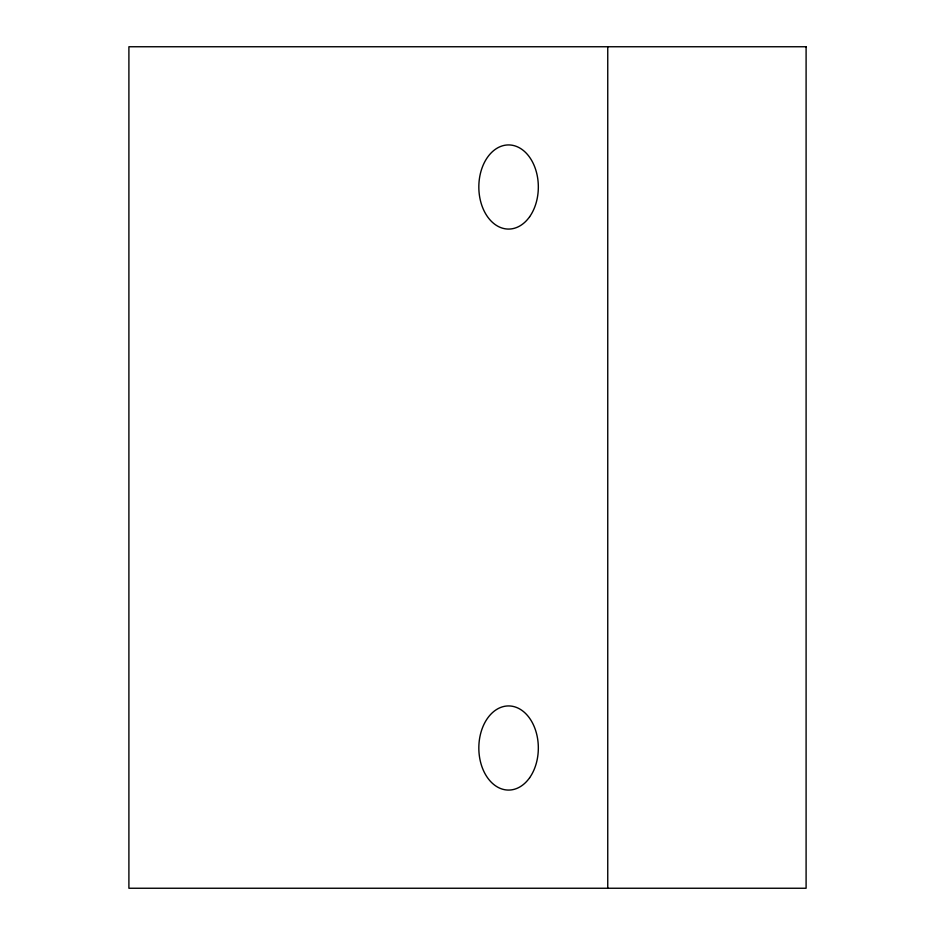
<?xml version="1.0" encoding="UTF-8"?>
<svg xmlns="http://www.w3.org/2000/svg" width="935" height="935" viewBox="0 0 935 935"><rect width="100%" height="100%" fill="white"/><g stroke="black" fill="none" stroke-linecap="round" stroke-linejoin="round"><path stroke-width="1.4" d="M607.75 46.75L607.75 888.25M806.099 46.75L128.901 46.75L128.901 888.25L806.099 888.25L806.099 46.75M529.619 777.756A42.075 29.756 -90 0 0 516.284 707.363A42.075 29.756 -90 0 0 479.842 758.893A42.075 29.756 -90 0 0 529.619 777.756M529.619 216.756A42.075 29.756 -90 0 0 516.284 146.363A42.075 29.756 -90 0 0 479.842 197.893A42.075 29.756 -90 0 0 529.619 216.756"/></g></svg>
